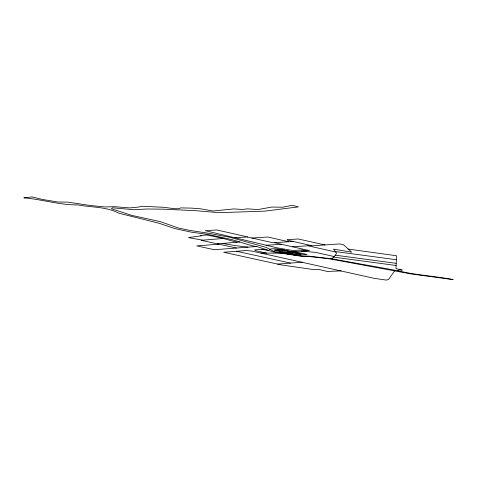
<?xml version="1.0" encoding="UTF-8"?>
<svg xmlns="http://www.w3.org/2000/svg" width="477" height="477" viewBox="0 0 477 477"><rect width="100%" height="100%" fill="white"/><g stroke="black" fill="none" stroke-linecap="round" stroke-linejoin="round"><path stroke-width="0.72" d="M348.061 249.066L396.524 255.744L395.999 268.617L402.212 270.089L398.993 269.863L397.776 270.703L331.724 258.784L308.875 256.137L300.808 255.887L276.344 252.094L273.494 251.26L266.094 247.372L230.152 237.325L209.164 233.36L189.924 230.433L178.291 227.976L160.302 221.638L131.551 215.33L111.421 208.741L112.471 207.787L134.186 209.731L146.874 209.004L163.742 209.188L196.107 210.715L219.009 212.664L264.962 211.132L298.477 206.875L293.945 205.742L291.405 205.45L282.718 207.209L271.717 207.072L257.938 209.552L247.283 208.848L242.715 209.463L233.76 208.932L213.01 211.007L200.513 208.795L191.313 208.115L180.765 207.894L178.452 208.771L174.767 208.717L163.337 207.274L142.212 206.249L138.3 207.107L129.78 207.918L114.486 206.678L104.982 206.952L90.839 205.563L67.525 202.105L57.789 202.015L42.429 199.446L31.995 196.929L23.85 197.854C42.012 199.314 59.595 205.134 77.918 204.913C91.644 207.573 106.001 206.452 118.725 213.171L158.835 223.176L174.648 228.543L190.836 232.072L208.324 234.499L231.935 239.627L252.303 245.804L257.151 246.639L273.16 251.951L301.774 256.346L309.972 256.62L329.279 258.808L411.323 273.983L453.15 279.611C434.774 276.022 415.98 275.193 397.776 270.703M331.724 258.784L335.426 255.189L396.214 263.334M335.253 255.487L336.595 253.174L333.501 249.119L351.644 252.154L343.392 244.641L339.409 243.926L312.483 245.816L287.619 240.211L287.082 239.746L298.179 238.971L324.974 244.939M394.765 270.632L388.481 279.6L386.209 280.071L374.004 278.312L251.934 251.105L246.37 250.503L223.665 252.25L281.71 264.979L313.949 269.636L318.761 269.433L327.371 271.461L341.109 270.876M223.433 238.452L201.079 240.319L236.389 247.998M217.345 243.86L239.716 241.988M218.788 244.17L196.786 245.911L214.394 249.739L256.405 246.514M265.808 249.256L254.623 249.865L255.547 250.681L266.583 253.09M277.626 264.085L302.585 262.165M292.651 246.812L311.165 245.53M269.583 249.203C278.347 247.366 286.689 251.689 295.287 251.826M234.911 237.755L247.688 236.944L216.802 229.956L205.283 230.671L277.077 247.843L292.908 250.544L302.168 249.906L306.282 250.819M251.928 238.023L267.812 237.009L288.746 241.756M293.242 241.481L272.892 242.739L247.271 236.974M279.325 251.355L280.565 251.278L275.122 250.049M287.577 250.848L280.905 249.692M291.346 251.683L282.318 252.238L287.524 253.418L296.557 252.864M287.661 253.239L294.339 254.396M295.913 252.732L294.679 252.81L300.116 254.038M266.136 245.226L281.716 244.331M260.841 253.048L280.548 253.192M301.106 251.117L315.506 252.357L334.127 256.543M248.034 247.074L235.578 245.679L222.485 243.425M335.355 251.552L396.363 259.726M333.524 257.097L396.125 265.498M202.647 240.187L188.451 237.576L201.467 235.787L200.203 235.537L206.684 234.994L220.869 237.832L236.866 242.227M276.344 252.094L295.859 255.159L307.087 254.468L293.975 251.534L309.519 250.634L274.305 242.656M261.861 249.31L268.217 250.413M236.538 251.26L290.481 263.095M307.874 245.756L335.713 252.023M280.393 249.727L285.604 250.902L281.99 251.123L276.779 249.948M289.545 251.796L294.75 252.971M287.738 251.904L292.944 253.084M285.932 252.017L291.137 253.198M284.125 252.13L289.33 253.305M282.14 249.62L273.887 250.127L293.099 254.468L301.357 253.967L282.14 249.62"/></g></svg>
